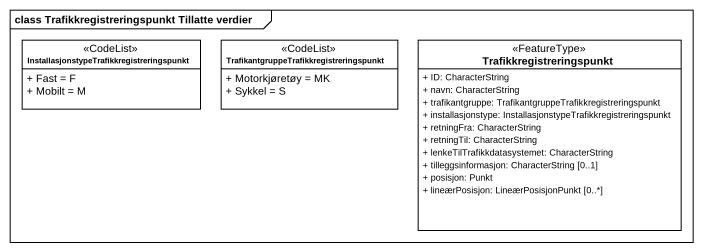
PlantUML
@startuml
mainframe class Trafikkregistreringspunkt Tillatte verdier
hide circle
hide empty members
skinparam classAttributeIconSize 0
class "InstallasjonstypeTrafikkregistreringspunkt" as InstallasjonstypeTrafikkregi <<CodeList>> {
  + Fast = F
  + Mobilt = M
}
class "TrafikantgruppeTrafikkregistreringspunkt" as TrafikantgruppeTrafikkregist <<CodeList>> {
  + Motorkjøretøy = MK
  + Sykkel = S
}
class Trafikkregistreringspunkt <<FeatureType>> {
  + ID: CharacterString
  + navn: CharacterString
  + trafikantgruppe: TrafikantgruppeTrafikkregistreringspunkt
  + installasjonstype: InstallasjonstypeTrafikkregistreringspunkt
  + retningFra: CharacterString
  + retningTil: CharacterString
  + lenkeTilTrafikkdatasystemet: CharacterString
  + tilleggsinformasjon: CharacterString [0..1]
  + posisjon: Punkt
  + lineærPosisjon: LineærPosisjonPunkt [0..*]
}
@enduml
